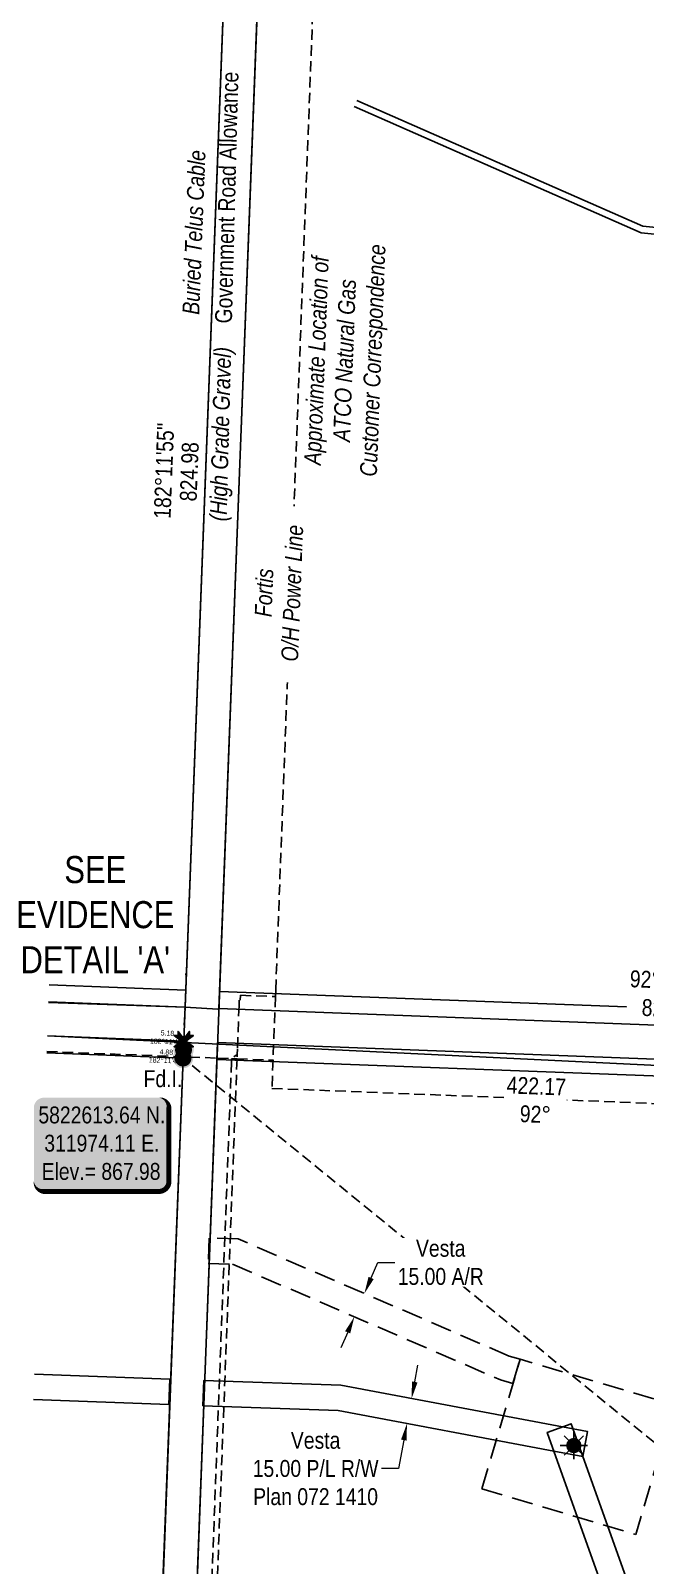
# Model space of a CAD drawing. Extents: x 311053 to 317465, y 5818876 to 5828373.
# Drawn here: x 311884 to 312248, y 5822314 to 5823222 of the extents above; entities that cross this region are included whole.
import ezdxf
from ezdxf.enums import TextEntityAlignment as Align

# ---------------------------------------------------------------- set-up
doc = ezdxf.new("R2010")
doc.units = 0
doc.header["$LTSCALE"] = 5
doc.header["$PDSIZE"] = 0.5
for name, pattern in [('foc-ACCESSROAD', [3.75, 2.5, -1.25]), ('foc-TIELINE', [1.875, 1.25, -0.625]), ('foc-TRAV', [1.875, 1.25, -0.625]), ('UG_PIPE', [1.875, 1.25, -0.625])]:
    doc.linetypes.add(name, pattern=pattern)
doc.layers.get('Defpoints').update_dxf_attribs({"color": 9})
for name, color, linetype in [('AS-PIPE-UG', 44, 'UG_PIPE'), ('AS-PIPE-UG-T', 44, 'Continuous'), ('AS-POWER', 104, 'foc-POWER'), ('AS-POWER-T', 104, 'Continuous'), ('AS-TELEPHONE-T', 224, 'Continuous'), ('AS-TELUS', 224, 'foc-TEL'), ('C-AR', 13, 'foc-ACCESSROAD'), ('C-RW', 13, 'Continuous'), ('C-WS', 13, 'foc-ACCESSROAD'), ('C-WS-S', 13, 'Continuous'), ('DETAIL-T', 7, 'Continuous'), ('L-BD', 7, 'Continuous'), ('L-MON', 1, 'Continuous'), ('L-ROAD-T', 7, 'Continuous'), ('L-SEC', 7, 'Continuous'), ('L-TIE', 7, 'foc-TIELINE'), ('L-TITLEDB', 4, 'Continuous'), ('L-TITLEDB-T', 4, 'Continuous'), ('P-TRAV', 4, 'foc-TRAV'), ('T-WATER', 160, 'Continuous')]:
    doc.layers.add(name, color=color, linetype=linetype)
for name, color, linetype, lineweight in [('C-AR-T', 13, 'Continuous', 9), ('C-RW-T', 13, 'Continuous', 9), ('T-TEXT', 48, 'Continuous', 18)]:
    doc.layers.add(name, color=color, linetype=linetype, lineweight=lineweight)
doc.styles.add('80', font='ARIALN.TTF', dxfattribs={"height": 10})
doc.styles.add('80CG', font='ARIALN.TTF', dxfattribs={"height": 10})
doc.styles.add('80L', font='ARIALN.TTF', dxfattribs={"height": 10})
doc.styles.add('80LS', font='ARIALNI.TTF', dxfattribs={"height": 10})
doc.styles.add('foc-LtypeFont', font='ARIALN.TTF', dxfattribs={"height": 7.35})
doc.linetypes.add('foc-POWER', pattern='A,6,-1,["P",foc-LtypeFont,S=0.2,R=0,X=-0.625,Y=-0.75],-1.24,4', length=12.24)
doc.linetypes.add('foc-TEL', pattern='A,2,-1,["T",foc-LtypeFont,S=0.2,R=0,X=-0.425,Y=-0.75],-1.24,8', length=12.24)
doc.dimstyles.new('Compass 5 000', dxfattribs={"dimscale": 5, "dimtxt": 9, "dimasz": 2, "dimexe": 0.2, "dimexo": 0.0625, "dimgap": 0.5, "dimtad": 0, "dimtih": 1, "dimtoh": 1, "dimzin": 0, "dimdsep": 46, "dimtxsty": '80CG', "dimcen": 0.1, "dimse1": 1, "dimse2": 1, "dimclrd": 256, "dimclrt": 256, "dimaunit": 1, "dimadec": 4, "dimazin": 0, "dimtfac": 0.06, "dimtofl": 0, "dimtmove": 0, "dimatfit": 1, "dimfxl": 0.2, "dimtolj": 1, "dimtzin": 0, "dimlwd": -1, "dimarcsym": 0})

# ---------------------------------------------------------------- blocks, each defined once
blk = doc.blocks.new('fdia')
at = {"color": 255, "const_width": 1}
blk.add_lwpolyline([(-0.5, 0, 1), (0.5, 0, 1)], format="xyb", close=True, dxfattribs=at)
blk = doc.blocks.new('Fdiaa')
blk.add_blockref('fdia', (0, 0))
blk = doc.blocks.new('fdib')
at = {"color": 1, "const_width": 1.6}
blk.add_lwpolyline([(-0.4, 0, 1), (0.4, 0, 1)], format="xyb", close=True, dxfattribs=at)
at = {"color": 1}
blk.add_circle((0, 0), 0.8, dxfattribs=at)
blk = doc.blocks.new('Fdibb')
blk.add_blockref('fdib', (0, 0))
blk = doc.blocks.new('fdicc')
for name in ['Fdibb', 'Fdiaa']:
    blk.add_blockref(name, (0, 0))
blk = doc.blocks.new('FDI')
blk.add_blockref('fdicc', (0, 0))
blk = doc.blocks.new('*D398')
at = {"layer": 'C-AR-T', "transparency": 16777216}
for p, q in [((312085.44, 5822483.51), (312089.4, 5822492.69)), ((312089.4, 5822492.69), (312099.4, 5822492.69)), ((312071.57, 5822451.37), (312067.6, 5822442.19))]:
    blk.add_line(p, q, dxfattribs=at)
for points in [[(312083.91, 5822484.17), (312086.97, 5822482.84), (312081.48, 5822474.32)], [(312070.04, 5822452.03), (312073.1, 5822450.71), (312075.53, 5822460.55)]]:
    blk.add_solid(points, dxfattribs=at)
at = {"layer": 'Defpoints', "color": 0, "transparency": 16777216}
for p in [(312081.48, 5822474.32), (312082.04, 5822474.08), (312076.09, 5822460.31)]:
    blk.add_point(p, dxfattribs=at)
at = {"layer": 'C-AR-T', "transparency": 16777216, "insert": (312126.68, 5822492.69), "char_height": 10, "attachment_point": 5, "style": '80CG', "bg_fill": 3, "box_fill_scale": 1.1, "bg_fill_color": 256, "bg_fill_true_color": 13158600, "bg_fill_transparency": 0}
blk.add_mtext('\\A1;Vesta\\P15.00 A/R', dxfattribs=at)
blk = doc.blocks.new('*D402')
at = {"layer": 'C-RW-T', "transparency": 16777216}
for p, q in [((312111.28, 5822422.01), (312113.12, 5822431.84)), ((312104.83, 5822387.6), (312101.67, 5822370.74)), ((312101.67, 5822370.74), (312091.67, 5822370.74))]:
    blk.add_line(p, q, dxfattribs=at)
for points in [[(312109.64, 5822422.32), (312112.92, 5822421.7), (312109.44, 5822412.18)], [(312103.19, 5822387.91), (312106.47, 5822387.29), (312106.67, 5822397.43)]]:
    blk.add_solid(points, dxfattribs=at)
at = {"layer": 'Defpoints', "color": 0, "transparency": 16777216}
for p in [(312092.63, 5822415.33), (312089.87, 5822400.58), (312106.67, 5822397.43)]:
    blk.add_point(p, dxfattribs=at)
at = {"layer": 'C-RW-T', "transparency": 16777216, "insert": (312052.59, 5822370.74), "char_height": 10, "attachment_point": 5, "style": '80CG'}
blk.add_mtext('\\A1;Vesta\\P15.00 P/L R/W\\PPlan 072 1410', dxfattribs=at)
blk = doc.blocks.new('*D405')
at = {"layer": 'Defpoints', "color": 0, "transparency": 16777216}
for p in [(312120.27, 5822648.34), (312340.8, 5822639.95), (312118.74, 5822608.14)]:
    blk.add_point(p, dxfattribs=at)
at = {"layer": 'L-TITLEDB-T', "transparency": 16777216}
for p, q in [((312341.18, 5822649.94), (312341.9, 5822668.85)), ((312341.9, 5822668.85), (312351.9, 5822668.85)), ((312338.89, 5822589.76), (312338.51, 5822579.77))]:
    blk.add_line(p, q, dxfattribs=at)
for points in [[(312339.51, 5822650.01), (312342.84, 5822649.88), (312340.8, 5822639.95)], [(312337.22, 5822589.82), (312340.56, 5822589.7), (312339.27, 5822599.75)]]:
    blk.add_solid(points, dxfattribs=at)
at = {"layer": 'L-TITLEDB-T', "transparency": 16777216, "insert": (312390.67, 5822668.85), "char_height": 10, "attachment_point": 5, "style": '80CG'}
blk.add_mtext('\\A1;40.23 Road\\PPlan 122 0325', dxfattribs=at)
blk = doc.blocks.new('TEMP')
h = blk.add_hatch(color=255)
h.dxf.hatch_style = 1
h.paths.add_polyline_path([(0, 0.25), (-0.67, 1.15), (-0.67, 0.67), (-1.15, 0.67), (-0.25, 0), (-1.15, -0.67), (-0.67, -0.67), (-0.67, -1.15), (0, -0.25), (0.67, -1.15), (0.67, -0.67), (1.15, -0.67), (0.25, 0), (1.15, 0.67), (0.67, 0.67), (0.67, 1.15)])
h.paths.add_polyline_path([(0.57, 0.85), (0.57, 0.57), (0.85, 0.57), (0.08, 0), (0.85, -0.57), (0.57, -0.57), (0.57, -0.85), (0, -0.08), (-0.57, -0.85), (-0.57, -0.57), (-0.85, -0.57), (-0.08, 0), (-0.85, 0.57), (-0.57, 0.57), (-0.57, 0.85), (0, 0.08)], flags=16)
h = blk.add_hatch(color=1)
h.dxf.hatch_style = 1
h.paths.add_polyline_path([(0, 0.08), (-0.57, 0.85), (-0.57, 0.57), (-0.85, 0.57), (-0.08, 0), (-0.85, -0.57), (-0.57, -0.57), (-0.57, -0.85), (0, -0.08), (0.57, -0.85), (0.57, -0.57), (0.85, -0.57), (0.08, 0), (0.85, 0.57), (0.57, 0.57), (0.57, 0.85)])
at = {"color": 1}
for p, q in [((-0.08, 0), (0.08, 0)), ((0, 0.08), (0, -0.08))]:
    blk.add_line(p, q, dxfattribs=at)
at = {"color": 255, "flags": 128}
blk.add_lwpolyline([(-0.25, 0), (-1.15, 0.67), (-0.67, 0.67), (-0.67, 1.15), (0, 0.25), (0.67, 1.15), (0.67, 0.67), (1.15, 0.67), (0.25, 0), (1.15, -0.67), (0.67, -0.67), (0.67, -1.15), (0, -0.25), (-0.67, -1.15), (-0.67, -0.67), (-1.15, -0.67)], close=True, dxfattribs=at)
at = {"color": 1, "flags": 128}
blk.add_lwpolyline([(-0.08, 0), (-0.85, 0.57), (-0.57, 0.57), (-0.57, 0.85), (0, 0.08), (0.57, 0.85), (0.57, 0.57), (0.85, 0.57), (0.08, 0), (0.85, -0.57), (0.57, -0.57), (0.57, -0.85), (0, -0.08), (-0.57, -0.85), (-0.57, -0.57), (-0.85, -0.57)], close=True, dxfattribs=at)
blk = doc.blocks.new('GAS')
h = blk.add_hatch(color=255)
h.dxf.hatch_style = 1
edge = h.paths.add_edge_path()
edge.add_arc((0, 0), 0.9, 0, 360)
for p, q in [((-0.81, 0), (-1.62, 0)), ((-0.57, 0.57), (-1.14, 1.14)), ((0, 0.81), (0, 1.62)), ((0.57, 0.57), (1.14, 1.14)), ((1.62, 0), (0.81, 0)), ((-0.57, -0.57), (-1.14, -1.14)), ((0, -0.81), (0, -1.62)), ((1.14, -1.14), (0.57, -0.57))]:
    blk.add_line(p, q)
blk.add_circle((0, 0), 0.8)
blk = doc.blocks.new('*U519')
h = blk.add_hatch(color=254)
edge = h.paths.add_edge_path()
edge.add_line((-34, -28.5), (34, -28.5))
edge.add_arc((34, -22.5), 6, 270, 360)
edge.add_line((40, -22.5), (40, 21))
edge.add_arc((34, 21), 6, 0, 90)
edge.add_line((34, 27), (-34, 27))
edge.add_arc((-34, 21), 6, 90, 180)
edge.add_line((-40, 21), (-40, -22.5))
edge.add_arc((-34, -22.5), 6, 180, 270)
at = {"color": 1, "flags": 128}
blk.add_lwpolyline([(-34, -28.5, 3, 3, 0), (34, -28.5, 3, 3, 0.414214), (40, -22.5, 3, 3, 0), (40, 21, 3, 0, 0.414214), (34, 27, 0, 0, 0), (-34, 27, 0, 0, 0.414214), (-40, 21, 0, 0, 0), (-40, -22.5, 0, 3, 0.414214)], format="xyseb", close=True, dxfattribs=at)
blk.add_lwpolyline([(8.99, -11.5, 0, 10, 0), (0, 0, 5, 5, 0)], format="xyseb", dxfattribs=at)
at = {"color": 1, "style": '80'}
blk.add_attdef('ENTER_TEXT_001', (-35.99, -5), '', height=10, dxfattribs=at)

msp = doc.modelspace()

# ---------------------------------------------------------------- linework, layer by layer
at = {"layer": 'AS-PIPE-UG'}
for p, q in [((312028.794, 5822649.999), (312026.734, 5822595.697)), ((312006.158, 5822615.801), (312004.259, 5822614.339)), ((312006.158, 5822615.801), (312006.099, 5822614.269)), ((312006.283, 5822619.069), (312006.158, 5822615.801)), ((312002.883, 5822613.278), (312006.057, 5822613.152)), ((312006.057, 5822613.152), (312027.364, 5822612.31))]:
    msp.add_line(p, q, dxfattribs=at)
for points in [[(312028.794, 5822649.999), (312028.944, 5822653.933), (312058.946, 5823444.478), (312069.134, 5823712.913), (312071.242, 5823768.456), (312071.374, 5823771.918)], [(312007.388, 5822647.937), (312007.263, 5822644.669), (312006.283, 5822619.069)], [(312007.984, 5822647.914), (312008.094, 5822650.786), (312028.372, 5822650.015)], [(311893.42, 5822617.517), (311994.704, 5822613.601), (312002.883, 5822613.278)], [(312002.883, 5822613.278), (312002.806, 5822611.271), (311972.633, 5821816.825), (311971.52, 5821786.846), (311964.339, 5821782.117), (311963.299, 5821754.136), (311970.108, 5821748.872), (311969.221, 5821725.008), (311968.959, 5821717.976)], [(312006.057, 5822613.152), (311981.961, 5821978.018), (311981.884, 5821976.018), (311972.091, 5821717.855)]]:
    msp.add_lwpolyline(points, dxfattribs=at)
at = {"layer": 'AS-PIPE-UG', "flags": 128}
msp.add_lwpolyline([(312026.73, 5822595.697), (312395.54, 5822581.117), (312644.933, 5822571.599), (312662.128, 5822570.076), (312678.489, 5822570.117), (312693.725, 5822572.163), (312704.449, 5822573.028), (312705.803, 5822585.205), (312705.356, 5822598.504), (312701.814, 5822613.702), (312700.707, 5822625.711), (312702.332, 5822629.348)], dxfattribs=at)
at = {"layer": 'AS-POWER', "flags": 128}
for points in [[(311959.937, 5821718.324), (312122.475, 5825959.125)], [(311894.519, 5822646.586), (311975.265, 5822643.791), (311994.78, 5822642.525)]]:
    msp.add_lwpolyline(points, dxfattribs=at)
at = {"layer": 'AS-TELUS', "flags": 128}
for points in [[(311940.666, 5821751.304), (311974.493, 5822623.691), (312102.222, 5825959.896)], [(311893.769, 5822626.762), (312649.014, 5822590.114), (312670.517, 5822589.446), (312684.975, 5822592.438), (312696.468, 5822592.502), (312705.82, 5822592.245), (312715.226, 5822591.72), (312728.131, 5822590.96), (312740.855, 5822590.265), (312751.361, 5822589.815), (312759.75, 5822590.419), (312771.533, 5822589.66), (312782.171, 5822588.665), (312794.489, 5822589.841), (312800.446, 5822590.842), (312817.518, 5822590.459), (312829.176, 5822590.033), (312895.242, 5822587.612)]]:
    msp.add_lwpolyline(points, dxfattribs=at)
at = {"layer": 'C-AR'}
msp.add_lwpolyline([(311989.058, 5822492.141), (312003.393, 5822491.693), (312162.027, 5822423.216), (312169.441, 5822421.05), (312173.648, 5822435.446), (312167.122, 5822437.353), (312006.716, 5822506.595), (311989.632, 5822507.129)], close=True, dxfattribs=at)
at = {"layer": 'C-RW', "flags": 128}
for points in [[(311965.763, 5822408.568), (311966.335, 5822423.571), (311886.202, 5822426.684)], [(312210.806, 5822377.921), (312213.606, 5822392.662), (312198.83, 5822395.431), (312067.611, 5822420.016), (311986.409, 5822422.911), (311985.85, 5822407.887), (312065.915, 5822405.067), (312065.915, 5822405.067), (312193.682, 5822381.129), (312210.806, 5822377.921)], [(311885.635, 5822411.69), (311965.763, 5822408.568)], [(312420.16, 5821746.951), (312434.298, 5821752.003), (312355.206, 5821973.705), (312210.806, 5822377.921), (312203.881, 5822397.251), (312189.741, 5822392.153), (312400.681, 5821801.553), (312420.16, 5821746.951)]]:
    msp.add_lwpolyline(points, dxfattribs=at)
at = {"layer": 'C-WS', "flags": 128}
msp.add_lwpolyline([(312151.004, 5822358.726), (312173.648, 5822435.446), (312264.753, 5822408.556), (312242.109, 5822331.836)], close=True, dxfattribs=at)
at = {"layer": 'Defpoints'}
msp.add_line((311974.387, 5822618.514), (311974.295, 5822618.515), dxfattribs=at)
msp.add_point((312205.481, 5822384.349), dxfattribs=at)
at = {"layer": 'L-SEC'}
for p, q in [((311975.265, 5822643.791), (312037, 5824252.164)), ((311995.365, 5822643.019), (312057.1, 5824251.392)), ((311975.265, 5822643.791), (311894.53, 5822646.862)), ((311959.937, 5821718.324), (311994.593, 5822622.926))]:
    msp.add_line(p, q, dxfattribs=at)
for points in [[(311995.365, 5822643.026), (312798.792, 5822612.462)], [(311994.593, 5822622.926), (312798.026, 5822592.359)]]:
    msp.add_lwpolyline(points, dxfattribs=at)
at = {"layer": 'L-SEC', "flags": 128}
msp.add_lwpolyline([(311893.769, 5822626.762), (311974.493, 5822623.691), (311939.837, 5821719.098)], dxfattribs=at)
at = {"layer": 'L-TIE'}
msp.add_line((312740.099, 5821989.425), (311974.108, 5822613.639), dxfattribs=at)
at = {"layer": 'L-TITLEDB'}
for p, q in [((311894.909, 5822656.905), (311975.65, 5822653.835)), ((311995.751, 5822653.071), (312799.175, 5822622.514)), ((311893.391, 5822616.748), (311974.108, 5822613.639)), ((311994.208, 5822612.875), (312797.643, 5822582.324))]:
    msp.add_line(p, q, dxfattribs=at)
at = {"layer": 'P-TRAV', "flags": 128}
msp.add_lwpolyline([(311974.493, 5822623.691), (311975.265, 5822643.791)], dxfattribs=at)
at = {"layer": 'T-WATER', "flags": 128}
for points in [[(312748.874, 5822640.381), (312664.765, 5822784.401), (312603.598, 5822913.404), (312534.561, 5823076.709), (312246.311, 5823105.827), (312077.083, 5823180.245)], [(312745.42, 5822638.364), (312661.224, 5822782.533), (312599.947, 5822911.768), (312531.8, 5823072.967), (312245.28, 5823101.912), (312075.473, 5823176.584)]]:
    msp.add_lwpolyline(points, dxfattribs=at)

# ---------------------------------------------------------------- block references
at = {"layer": 'C-WS-S', "xscale": 4.99949549999992, "yscale": 4.99949549999992, "zscale": 4.99949549999992}
msp.add_blockref('GAS', (312205.481, 5822384.349), dxfattribs=at)
at = {"layer": 'DETAIL-T', "color": 5, "linetype": 'ByBlock'}
ref = msp.add_blockref('*U519', (311925.76, 5822563.212), dxfattribs=dict(at, xscale=0.9998991, yscale=0.9998991, zscale=0.9998991))
ref.add_attrib('ENTER_TEXT_001', '5822613.64 N.', (311888.444, 5822574.983), dxfattribs={"layer": '0', "color": 1, "height": 9.99899, "style": '80'})
ref.add_attrib('ENTER_TEXT_002', '311974.11 E.', (311891.943, 5822558.277), dxfattribs={"layer": '0', "color": 1, "height": 9.99899, "style": '80'})
ref.add_attrib('ENTER_TEXT_003', 'Elev.= 867.98', (311890.374, 5822541.571), dxfattribs={"layer": '0', "color": 1, "height": 9.99899, "style": '80'})
at = {"layer": 'L-MON', "color": 3, "xscale": 4.999495499999933, "yscale": 4.999495499999933, "zscale": 4.999495499999933}
msp.add_blockref('FDI', (311974.387, 5822618.514), dxfattribs=at)
at = {"layer": 'L-MON', "xscale": 4.999495499999933, "yscale": 4.999495499999933, "zscale": 4.999495499999933}
for name, p in [('TEMP', (311974.493, 5822623.691)), ('FDI', (311974.108, 5822613.639))]:
    msp.add_blockref(name, p, dxfattribs=at)

# ---------------------------------------------------------------- texts
at = {"layer": 'AS-PIPE-UG-T', "insert": (312045.35, 5822956.075), "char_height": 9.99899, "attachment_point": 1, "rotation": 87.826183, "style": '80L'}
msp.add_mtext_dynamic_manual_height_columns('\\pi8.6795;{\\fArial Narrow|b0|i1|c0|p34;Approximate Location of \\P\\pi23.146;ATCO Natural Gas \\P\\pi3.0968;Customer Correspondence }', width=142.38731, gutter_width=50, heights=[0], dxfattribs=at)
at = {"layer": 'AS-TELEPHONE-T', "linetype": 'Continuous', "insert": (311973.686, 5823053.735), "char_height": 9.99899, "attachment_point": 1, "rotation": 87.806016, "style": '80L'}
msp.add_mtext_dynamic_manual_height_columns('{\\fArial Narrow|b0|i1|c0|p34;Buried Telus Cable}', width=97.04885, gutter_width=50, heights=[0], dxfattribs=at)
at = {"layer": 'Defpoints', "insert": (311899.667, 5822706), "char_height": 9.99897, "attachment_point": 1, "style": '80L'}
msp.add_mtext_dynamic_manual_height_columns('\\pi22.295;Re-est. by\\P\\pi0.98726;Plan 122 0325\\P\\pi38.289;N.E. 11', width=73.51733, gutter_width=50, heights=[0], dxfattribs=at)
at = {"layer": 'Defpoints', "char_height": 2.99969, "width": 8.01114, "attachment_point": 2, "rotation": 357.821213, "style": '80L'}
for s, insert in [("5.18 182°11'40''", (311964.915, 5822629.904)), ("4.88 182°11'40''", (311964.269, 5822618.71))]:
    msp.add_mtext(s, dxfattribs=dict(at, insert=insert))
at = {"layer": 'L-BD', "style": '80L'}
for s, height, p in [("182°11'55''", 9.99897, (311962.783, 5822961.159)), ('824.98', 9.999, (311977.77, 5822960.584))]:
    msp.add_text(s, height=height, rotation=87.8019, dxfattribs=at).set_placement(p, align=Align.MIDDLE)
at = {"layer": 'L-MON', "insert": (311926.316, 5822606.433), "char_height": 9.99899, "attachment_point": 1, "style": '80L'}
msp.add_mtext_dynamic_manual_height_columns('\\pi24.405;Fd.I.', width=45.38471, gutter_width=50, heights=[0], dxfattribs=at)
at = {"layer": 'L-ROAD-T', "style": '80L'}
msp.add_text('Government Road Allowance', height=9.99899, rotation=88.483242, dxfattribs=at).set_placement((311999.975, 5823122.781), align=Align.MIDDLE_CENTER)
at = {"layer": 'T-TEXT', "style": '80LS'}
msp.add_text('(High Grade Gravel)', height=9.99899, rotation=88.483242, dxfattribs=at).set_placement((311996.27, 5822982.844), align=Align.MIDDLE_CENTER)

# ---------------------------------------------------------------- dimensions: what is measured, and where the dimension line sits
at = {"layer": 'C-RW-T'}
dim = msp.add_linear_dim(base=(312106.674, 5822397.431), p1=(312092.633, 5822415.328), p2=(312089.87, 5822400.579), angle=259.388278, text='Vesta\\P15.00 P/L R/W\\PPlan 072 1410', dimstyle='Compass 5 000', dxfattribs=at)
dim.commit()
dim.dimension.update_dxf_attribs({"geometry": '*D402', "text_midpoint": (312052.588, 5822370.744), "dimtype": 161})

# ---------------------------------------------------------------- next in the draw order: texts
at = {"layer": 'AS-POWER-T', "linetype": 'Continuous', "insert": (312015.101, 5822838.326), "char_height": 9.99899, "attachment_point": 1, "rotation": 87.80768, "style": '80L', "bg_fill": 3, "box_fill_scale": 1.15, "bg_fill_color": 256, "bg_fill_true_color": 256, "bg_fill_transparency": 0}
msp.add_mtext_dynamic_manual_height_columns('\\pi36.542;{\\fArial Narrow|b0|i1|c0|p34;Fortis\\P\\pi10.814;O/H Power Line}', width=101.14323, gutter_width=50, heights=[0], dxfattribs=at)
at = {"layer": 'DETAIL-T', "color": 3, "insert": (311922.13, 5822698.501), "char_height": 15.99839, "width": 101.30585, "attachment_point": 5, "style": '80CG', "bg_fill": 3, "box_fill_scale": 1.15, "bg_fill_color": 256, "bg_fill_true_color": 256, "bg_fill_transparency": 0}
msp.add_mtext("SEE\\PEVIDENCE\\PDETAIL 'A' ", dxfattribs=at)
at = {"layer": 'L-BD', "attachment_point": 2, "style": '80L', "bg_fill": 3, "box_fill_scale": 1.1, "bg_fill_color": 256, "bg_fill_transparency": 0}
for s, insert, char_height, width, rotation in [("92°10'45'' 824.21", (312264.044, 5822664.636), 9.99899, 50.74912, 357.8212), ('422.17\\P92° ', (312183.483, 5822602.072), 9.999, 34.59173, 357.8224)]:
    msp.add_mtext(s, dxfattribs=dict(at, insert=insert, char_height=char_height, width=width, rotation=rotation))

# ---------------------------------------------------------------- next in the draw order: dimensions: what is measured, and where the dimension line sits
at = {"layer": 'C-AR-T'}
dim = msp.add_aligned_dim(p1=(312076.093, 5822460.311), p2=(312082.037, 5822474.081), distance=0.612, text='Vesta\\P15.00 A/R', dimstyle='Compass 5 000', override={"dimtfill": 1}, dxfattribs=at)
dim.commit()
dim.dimension.update_dxf_attribs({"geometry": '*D398', "text_midpoint": (312126.683, 5822492.686)})

# ---------------------------------------------------------------- next in the draw order: dimensions: what is measured, and where the dimension line sits
at = {"layer": 'L-TITLEDB-T'}
dim = msp.add_linear_dim(base=(312340.798, 5822639.951), p1=(312118.737, 5822608.139), p2=(312120.266, 5822648.336), angle=87.822371, text='40.23 Road\\PPlan 122 0325', dimstyle='Compass 5 000', dxfattribs=at)
dim.commit()
dim.dimension.update_dxf_attribs({"geometry": '*D405', "text_midpoint": (312390.666, 5822668.847), "dimtype": 161})

doc.saveas('drawing.dxf')
